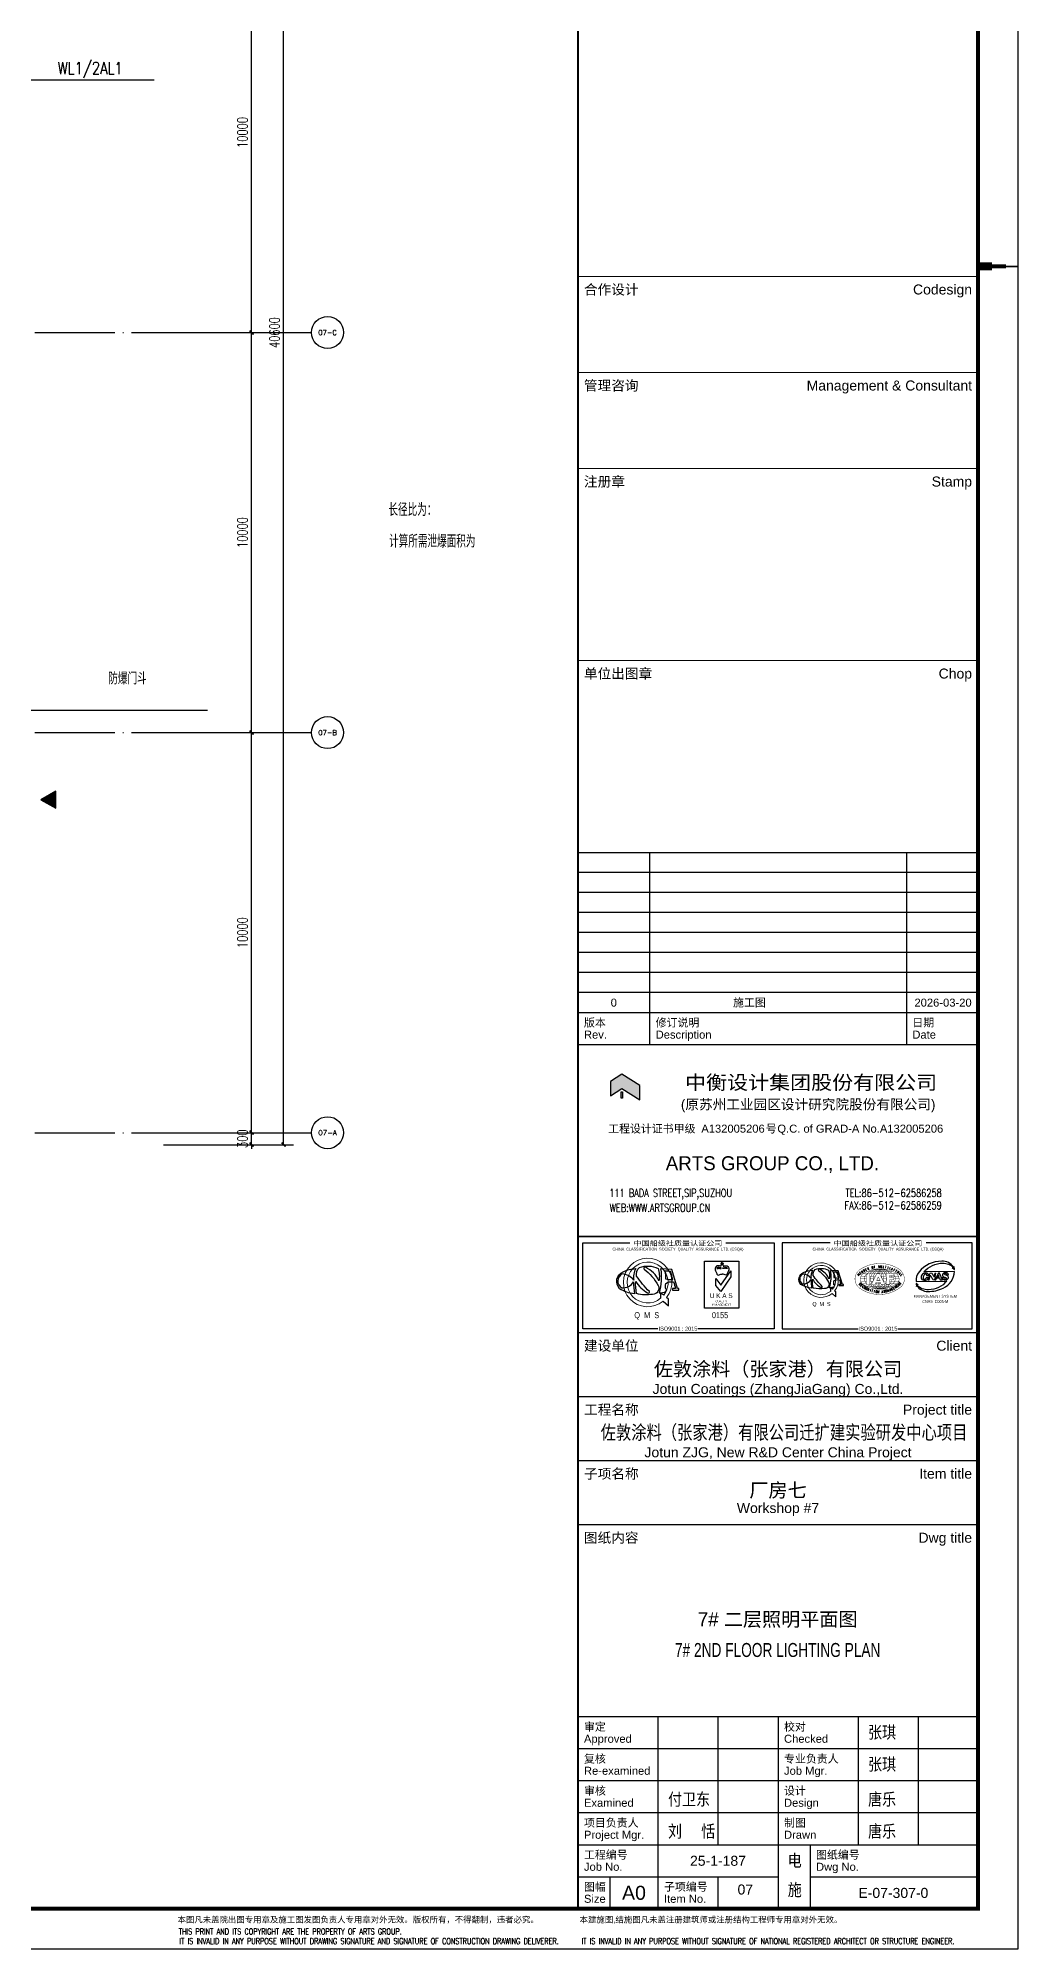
# Model space of a CAD drawing. Extents: x -621157 to 1764546, y -106808 to 741893.
# Drawn here: x 266967 to 291476, y 79601 to 127357 of the extents above; entities that cross this region are included whole.
import ezdxf
from ezdxf.enums import TextEntityAlignment as Align

# ---------------------------------------------------------------- set-up
doc = ezdxf.new("R2010")
doc.units = 0
doc.header["$LTSCALE"] = 1000
doc.header["$MEASUREMENT"] = 0
doc.linetypes.add('XREF-A-101-平面图_t3$0$DOTE', pattern=[2.42, 2, -0.2, 0.02, -0.2])
for name, color, linetype in [('0-底图', 7, 'Continuous'), ('A0-Verital$0$A1-Verital2$0$TK-WHITE', 7, 'Continuous'), ('A0-Verital$0$TK-BLUE', 7, 'Continuous'), ('A0-Verital$0$TK-WHITE', 7, 'Continuous'), ('AXIS_TEXT', 7, 'Continuous'), ('SIG_TEXT', 2, 'Continuous'), ('TK-BLUE', 7, 'Continuous'), ('TK-WHITE', 7, 'Continuous'), ('XREF-A-101-平面图_t3$0$A-DOTE', 8, 'Continuous'), ('XREF-A-101-平面图_t3$0$A-PUB_TEXT', 7, 'Continuous'), ('XREF-A-101-平面图_t3$0$A-ROOM-CH', 8, 'Continuous'), ('XREF-A-101-平面图_t3$0$AXIS', 8, 'Continuous'), ('XREF-A-101-平面图_t3$0$PUB_HATCH', 8, 'Continuous'), ('XREF-A-101-平面图_t3$0$PUB_TEXT', 8, 'Continuous')]:
    doc.layers.add(name, color=color, linetype=linetype)
doc.styles.add('A0-Verital$0$A1-Verital2$0$TK_Arial', font='arial.ttf')
doc.styles.add('A0-Verital$0$A1-Verital2$0$TK_Baskerville', font='BASKVILL.TTF')
doc.styles.add('A0-Verital$0$A1-Verital2$0$TK_HZ', font='romans.shx', dxfattribs={"bigfont": 'hztxt.shx'})
doc.styles.add('A0-Verital$0$A1-Verital2$0$TK_宋体', font='')
doc.styles.add('A0-Verital$0$TK-HZ', font='romans.shx', dxfattribs={"bigfont": 'hztxt.shx'})
doc.styles.add('A0-Verital$0$TK_Arial', font='arial.ttf')
doc.styles.add('A0-Verital$0$TK_Baskerville', font='BASKVILL.TTF')
doc.styles.add('A0-Verital$0$TK_HZ', font='romans.shx', dxfattribs={"bigfont": 'hztxt.shx'})
doc.styles.add('A0-Verital$0$TK_宋体', font='STZHONGS.TTF')
doc.styles.add('COMPLEX', font='COMPLEX')
doc.styles.add('DIM_FONT', font='ROMANS', dxfattribs={"width": 0.8, "bigfont": 'HZDXC'})
doc.styles.add('TK-HZ', font='romans.shx', dxfattribs={"bigfont": 'hztxt.shx'})
doc.styles.add('TK_Arial', font='arial.ttf')
doc.styles.add('TK_宋体', font='STZHONGS.TTF')
doc.styles.add('XREF-A-101-平面图_t3$0$-HZDXCROMANS', font='ROMANS.shx', dxfattribs={"bigfont": 'HZDXC.shx'})
doc.styles.add('XREF-A-101-平面图_t3$0$A-AXIS-LABEL', font='COMPLEX', dxfattribs={"bigfont": 'GBCBIG'})
doc.styles.add('XREF-A-101-平面图_t3$0$A-DIM_T3', font='SIMPLEX', dxfattribs={"width": 0.705882, "bigfont": 'GBCBIG'})
doc.styles.add('XREF-A-101-平面图_t3$0$Standard', font='gbenor.shx', dxfattribs={"bigfont": 'gbcbig.shx'})
doc.styles.get('A0-Verital$0$A1-Verital2$0$TK_宋体').set_extended_font_data('STZhongsong')
doc.dimstyles.new('XREF-A-101-平面图_t3$0$A-DIM-100', dxfattribs={"dimscale": 100, "dimtxt": 2.55, "dimasz": 1, "dimexe": 2.5, "dimexo": 3, "dimgap": 1, "dimtad": 1, "dimdec": 0, "dimzin": 0, "dimdsep": 46, "dimtxsty": 'XREF-A-101-平面图_t3$0$A-DIM_T3', "dimblk": 'XREF-A-101-平面图_t3$0$_ArchTick', "dimcen": 0.09, "dimclrt": 7, "dimazin": 2, "dimtfac": 1, "dimtdec": 0, "dimtix": 1, "dimtmove": 2, "dimatfit": 3, "dimfxl": 0, "dimtolj": 1, "dimtzin": 0, "dimarcsym": 0})

# ---------------------------------------------------------------- blocks, each defined once
blk = doc.blocks.new('XREF-A-101-平面图_t3$0$_ArchTick')
at = {"color": 0, "linetype": 'ByBlock', "const_width": 0.4}
blk.add_lwpolyline([(-0.5, -0.5), (0.5, 0.5)], dxfattribs=at)
blk = doc.blocks.new('*D25432')
at = {"layer": 'Defpoints', "color": 0}
for p in [(69800, 40300), (73100, 40300), (69800, -300)]:
    blk.add_point(p, dxfattribs=at)
at = {"layer": 'XREF-A-101-平面图_t3$0$AXIS', "color": 0, "lineweight": -2}
for p, q in [((70100, 40300), (73350, 40300)), ((73100, -300), (73100, 40300)), ((70100, -300), (73350, -300))]:
    blk.add_line(p, q, dxfattribs=at)
at = {"layer": 'XREF-A-101-平面图_t3$0$AXIS', "color": 0, "linetype": 'ByBlock', "lineweight": -2, "xscale": 100, "yscale": 100, "zscale": 100}
for p, rotation in [((73100, 40300), 90), ((73100, -300), 270)]:
    blk.add_blockref('XREF-A-101-平面图_t3$0$_ArchTick', p, dxfattribs=dict(at, rotation=rotation))
at = {"layer": 'XREF-A-101-平面图_t3$0$AXIS', "color": 7, "insert": (72873, 20000), "char_height": 255, "attachment_point": 5, "rotation": 90, "style": 'XREF-A-101-平面图_t3$0$A-DIM_T3'}
blk.add_mtext('\\A1;40600', dxfattribs=at)
blk = doc.blocks.new('_AXISO')
blk.add_circle((0, 0), 0.5)
at = {"layer": 'AXIS_TEXT', "style": 'COMPLEX'}
blk.add_attdef('A', text='', height=0.56, dxfattribs=at).set_placement((-0.25, -0.28), (0.25, -0.28), align=Align.FIT)
blk = doc.blocks.new('*D25434')
at = {"layer": 'Defpoints', "color": 0}
for p in [(69800, 0), (69800, -300), (72300, 0)]:
    blk.add_point(p, dxfattribs=at)
at = {"layer": 'XREF-A-101-平面图_t3$0$AXIS', "color": 0, "lineweight": -2}
for p, q in [((72300, 0), (72300, 100)), ((70100, 0), (72550, 0)), ((70100, -300), (72550, -300)), ((72300, -300), (72300, 0)), ((72300, -300), (72300, -400))]:
    blk.add_line(p, q, dxfattribs=at)
at = {"layer": 'XREF-A-101-平面图_t3$0$AXIS', "color": 0, "linetype": 'ByBlock', "lineweight": -2, "xscale": 100, "yscale": 100, "zscale": 100}
for p, rotation in [((72300, 0), 270), ((72300, -300), 90)]:
    blk.add_blockref('XREF-A-101-平面图_t3$0$_ArchTick', p, dxfattribs=dict(at, rotation=rotation))
at = {"layer": 'XREF-A-101-平面图_t3$0$AXIS', "color": 7, "insert": (72073, -150), "char_height": 255, "attachment_point": 5, "rotation": 90, "style": 'XREF-A-101-平面图_t3$0$A-DIM_T3'}
blk.add_mtext('\\A1;300', dxfattribs=at)
blk = doc.blocks.new('*D25435')
at = {"layer": 'Defpoints', "color": 0}
for p in [(69800, 10000), (72300, 10000), (69800, 0)]:
    blk.add_point(p, dxfattribs=at)
at = {"layer": 'XREF-A-101-平面图_t3$0$AXIS', "color": 0, "lineweight": -2}
for p, q in [((70100, 10000), (72550, 10000)), ((72300, 0), (72300, 10000)), ((70100, 0), (72550, 0))]:
    blk.add_line(p, q, dxfattribs=at)
at = {"layer": 'XREF-A-101-平面图_t3$0$AXIS', "color": 0, "linetype": 'ByBlock', "lineweight": -2, "xscale": 100, "yscale": 100, "zscale": 100}
for p, rotation in [((72300, 10000), 90), ((72300, 0), 270)]:
    blk.add_blockref('XREF-A-101-平面图_t3$0$_ArchTick', p, dxfattribs=dict(at, rotation=rotation))
at = {"layer": 'XREF-A-101-平面图_t3$0$AXIS', "color": 7, "insert": (72073, 5000), "char_height": 255, "attachment_point": 5, "rotation": 90, "style": 'XREF-A-101-平面图_t3$0$A-DIM_T3'}
blk.add_mtext('\\A1;10000', dxfattribs=at)
blk = doc.blocks.new('*D25436')
at = {"layer": 'Defpoints', "color": 0}
for p in [(69800, 20000), (72300, 20000), (69800, 10000)]:
    blk.add_point(p, dxfattribs=at)
at = {"layer": 'XREF-A-101-平面图_t3$0$AXIS', "color": 0, "lineweight": -2}
for p, q in [((70100, 20000), (72550, 20000)), ((72300, 10000), (72300, 20000)), ((70100, 10000), (72550, 10000))]:
    blk.add_line(p, q, dxfattribs=at)
at = {"layer": 'XREF-A-101-平面图_t3$0$AXIS', "color": 0, "linetype": 'ByBlock', "lineweight": -2, "xscale": 100, "yscale": 100, "zscale": 100}
for p, rotation in [((72300, 20000), 90), ((72300, 10000), 270)]:
    blk.add_blockref('XREF-A-101-平面图_t3$0$_ArchTick', p, dxfattribs=dict(at, rotation=rotation))
at = {"layer": 'XREF-A-101-平面图_t3$0$AXIS', "color": 7, "insert": (72073, 15000), "char_height": 255, "attachment_point": 5, "rotation": 90, "style": 'XREF-A-101-平面图_t3$0$A-DIM_T3'}
blk.add_mtext('\\A1;10000', dxfattribs=at)
blk = doc.blocks.new('*D25437')
at = {"layer": 'Defpoints', "color": 0}
for p in [(69800, 30000), (72300, 30000), (69800, 20000)]:
    blk.add_point(p, dxfattribs=at)
at = {"layer": 'XREF-A-101-平面图_t3$0$AXIS', "color": 0, "lineweight": -2}
for p, q in [((70100, 30000), (72550, 30000)), ((72300, 20000), (72300, 30000)), ((70100, 20000), (72550, 20000))]:
    blk.add_line(p, q, dxfattribs=at)
at = {"layer": 'XREF-A-101-平面图_t3$0$AXIS', "color": 0, "linetype": 'ByBlock', "lineweight": -2, "xscale": 100, "yscale": 100, "zscale": 100}
for p, rotation in [((72300, 30000), 90), ((72300, 20000), 270)]:
    blk.add_blockref('XREF-A-101-平面图_t3$0$_ArchTick', p, dxfattribs=dict(at, rotation=rotation))
at = {"layer": 'XREF-A-101-平面图_t3$0$AXIS', "color": 7, "insert": (72073, 25000), "char_height": 255, "attachment_point": 5, "rotation": 90, "style": 'XREF-A-101-平面图_t3$0$A-DIM_T3'}
blk.add_mtext('\\A1;10000', dxfattribs=at)
blk = doc.blocks.new('XREF-A-101-平面图_t3$0$ROOM')
at = {"layer": 'XREF-A-101-平面图_t3$0$A-ROOM-CH', "style": 'XREF-A-101-平面图_t3$0$-HZDXCROMANS', "width": 0.6}
for tag, p in [('中文房间名称', (0, -1000)), ('英文房间名称', (0, -1500))]:
    blk.add_attdef(tag, text='', height=300, dxfattribs=at).set_placement(p, align=Align.CENTER)
blk = doc.blocks.new('XREF-A-101-平面图_t3$0$bz1')
at = {"layer": 'XREF-A-101-平面图_t3$0$PUB_HATCH'}
h = blk.add_hatch(color=1, dxfattribs=at)
h.dxf.hatch_style = 1
h.paths.add_polyline_path([(4866032, -641203), (4865818, -641573), (4866245, -641573)])
at = {"layer": 'XREF-A-101-平面图_t3$0$PUB_TEXT', "color": 1}
blk.add_lwpolyline([(4866032, -641203), (4865818, -641573), (4866245, -641573)], close=True, dxfattribs=at)
blk = doc.blocks.new('XREF-A-101-平面图_t3$0$G$C34B60025')
at = {"rotation": 90}
blk.add_blockref('XREF-A-101-平面图_t3$0$bz1', (-574268, -4897610), dxfattribs=at)
blk = doc.blocks.new('A0-Verital$0$Quality')
for points in [[(2000, 100), (125, 100), (125, 2249), (1300, 2249)], [(3700, 2249), (4901, 2249), (4901, 100), (2997, 100)], [(6300, 2249), (5100, 2249), (5100, 100), (7000, 100)], [(7997, 100), (9851, 100), (9851, 2249), (8700, 2249)], [(8977, 1381), (9027, 1381), (9008, 1441), (8977, 1381)], [(6352, 981), (6447, 898), (6447, 1019), (6415, 1044)], [(2128, 788), (2261, 672), (2261, 841), (2216, 877)]]:
    blk.add_lwpolyline(points)
for points in [[(1446, 1603, 0.180263), (1396, 1310, 0.230374), (1106, 1467, 0.615492), (1096, 1119, 0.278761), (1391, 1275, 0.036369), (1411, 974, -0.120399), (1039, 1100, -0.51013), (1127, 1524, -0.090063), (1446, 1603)], [(1444, 1283, 0.121614), (1742, 992, 0.732542), (1784, 1030, -0.045148), (1466, 1416, -0.266459), (1536, 1628, -0.208962), (2002, 1606, -0.137179), (2021, 1295, 0.185615), (1686, 1634, 0.819255), (1652, 1587, -0.110562), (2003, 1183, -0.574781), (1866, 958, -0.11489), (1466, 978, -0.078156), (1444, 1283)], [(2030, 996, 0.114386), (2200, 1029, 0.026887), (2222, 1080, -0.065728), (2193, 1090, -0.023609), (2193, 1226, -0.212317), (2389, 1269, -0.020625), (2437, 1102), (2365, 1102), (2365, 1064), (2521, 1064), (2521, 1107), (2489, 1107), (2344, 1578), (2067, 1597, -0.100536), (2030, 996)], [(2368, 1325, 0.043675), (2310, 1533, 0.006486), (2170, 1534, -0.08037), (2187, 1345, 0.042991), (2368, 1325)], [(3577, 1620), (3553, 1622), (3530, 1633), (3518, 1639, 0.380737), (3468, 1606, 0.328208), (3482, 1606, -0.047234), (3494, 1604, 0.213874), (3514, 1612, -0.403149), (3531, 1612), (3549, 1606), (3580, 1603)], [(3624, 1620), (3648, 1622), (3671, 1633), (3683, 1639, -0.380737), (3734, 1606, -0.328208), (3719, 1606, 0.047234), (3708, 1604, -0.213874), (3687, 1612, 0.403149), (3670, 1612), (3652, 1606), (3621, 1603)], [(5865, 1562, 0.180263), (5829, 1354, 0.230374), (5622, 1466, 0.615492), (5615, 1217, 0.278761), (5825, 1328, 0.036369), (5840, 1113, -0.120399), (5574, 1203, -0.51013), (5637, 1506, -0.090063), (5865, 1562)], [(5864, 1334, 0.121614), (6076, 1126, 0.732542), (6106, 1153, -0.045148), (5879, 1429, -0.266459), (5929, 1581, -0.208962), (6262, 1565, -0.137179), (6276, 1342, 0.185615), (6037, 1585, 0.819255), (6012, 1552, -0.110562), (6263, 1262, -0.574781), (6165, 1102, -0.11489), (5879, 1116, -0.078156), (5864, 1334)], [(6282, 1129, 0.114386), (6404, 1153, 0.026887), (6419, 1189, -0.065728), (6398, 1197, -0.023609), (6398, 1293, -0.212317), (6538, 1324, -0.020625), (6573, 1205), (6521, 1205), (6521, 1177), (6633, 1177), (6633, 1208), (6610, 1208), (6507, 1545), (6308, 1558, -0.100536), (6282, 1129)], [(6524, 1364, 0.043675), (6482, 1512, 0.006486), (6382, 1513, -0.08037), (6395, 1378, 0.042991), (6524, 1364)], [(8475, 1182), (8503, 1186), (8449, 1231), (8460, 1154), (8472, 1179, 0.260482), (8745, 1028, 0.106219), (9130, 1113, 0.282961), (9411, 1533), (8646, 1521, -0.216213), (9118, 1739, -0.199625), (9381, 1631), (9357, 1626), (9409, 1580), (9403, 1657), (9386, 1634, 0.281659), (9094, 1785, 0.236323), (8526, 1521, 0.185459), (8449, 1276), (9218, 1291, -0.222575), (8760, 1071, -0.191974), (8475, 1182)], [(8714, 1429), (8768, 1429, 0.372224), (8695, 1492, 0.167245), (8614, 1466, 0.205377), (8576, 1391, 0.288548), (8616, 1317, 0.195589), (8718, 1323, 0.217577), (8761, 1375), (8702, 1375, -0.261187), (8672, 1327, -0.498063), (8640, 1341, -0.217587), (8666, 1467, -0.242828), (8692, 1473, -0.242681), (8711, 1454, -0.12653), (8714, 1429)], [(9205, 1449), (9259, 1449, 0.38784), (9213, 1498, 0.067023), (9154, 1494, 0.215775), (9117, 1468, 0.215653), (9112, 1423, 0.263083), (9171, 1390, -0.305492), (9204, 1366, -0.247834), (9201, 1347, -0.247792), (9183, 1338, -0.232994), (9161, 1350, -0.232933), (9156, 1375), (9099, 1375, 0.426024), (9154, 1324), (9200, 1324, 0.25802), (9250, 1351, 0.287958), (9250, 1412, 0.086445), (9181, 1442, -0.319913), (9161, 1465, -0.215298), (9166, 1479, -0.215988), (9179, 1484, -0.188622), (9203, 1474, -0.102893), (9205, 1449)]]:
    blk.add_lwpolyline(points, format="xyb", close=True)
for points in [[(3159, 1784), (4017, 1784), (4017, 614), (3159, 614)], [(3444, 1352), (3569, 1189), (3817, 1545), (3817, 1395), (3567, 1032), (3442, 1176)], [(8916, 1322), (8942, 1322), (8969, 1368), (9033, 1368), (9055, 1322), (9112, 1322), (9040, 1490), (9011, 1489)]]:
    blk.add_lwpolyline(points, close=True)
for points in [[(3601, 1745), (3583, 1745), (3583, 1740), (3593, 1735), (3594, 1733), (3575, 1732), (3574, 1725), (3579, 1715), (3578, 1710), (3577, 1705), (3581, 1705), (3587, 1708), (3596, 1708), (3595, 1701), (3584, 1700), (3580, 1692), (3571, 1678), (3567, 1673), (3569, 1666), (3572, 1661), (3566, 1659), (3552, 1660), (3536, 1668, 0.308424), (3454, 1654, 0.116721), (3428, 1604, 0.167343), (3443, 1532, -0.103155), (3474, 1460, 0.223743), (3502, 1438, -0.143573), (3601, 1464, -0.179509)], [(3601, 1745), (3618, 1745), (3618, 1740), (3608, 1735), (3607, 1733), (3626, 1732), (3627, 1725), (3622, 1715), (3624, 1710), (3625, 1705), (3621, 1705), (3615, 1708), (3606, 1708), (3606, 1701), (3617, 1700), (3622, 1692), (3631, 1678), (3634, 1673), (3633, 1666), (3630, 1661), (3635, 1659), (3650, 1660), (3665, 1668, -0.308424), (3747, 1654, -0.116721), (3773, 1604, -0.167343), (3758, 1532, 0.103155), (3728, 1460, -0.223743), (3700, 1438, 0.143573), (3601, 1464, 0.179509)], [(2145, 940, -0.026458), (2066, 995), (2066, 860)], [(6364, 1089, -0.026458), (6308, 1129), (6308, 1032)]]:
    blk.add_lwpolyline(points, format="xyb")
at = {"lineweight": 0}
blk.add_lwpolyline([(8791, 1487), (8755, 1316), (8780, 1316), (8804, 1440), (8875, 1321), (8911, 1321), (8946, 1489), (8923, 1489), (8904, 1392), (8843, 1489), (8791, 1487)], dxfattribs=at)
for centre, radius, start, end in [((1742, 1254), 606, 321.5183, 309.6738), ((1742, 1254), 511, 322.0643, 309.423), ((6076, 1314), 433, 321.5183, 309.6738), ((6076, 1314), 365, 322.0643, 309.423)]:
    blk.add_arc(centre, radius, start, end, dxfattribs=at)
at = {"layer": 'A0-Verital$0$TK-WHITE', "const_width": 9.68}
for points in [[(8161, 1336, 0.279726), (7964, 1626, 0.275269), (7054, 1581, 0.535149), (7047, 1108, 0.331265), (8066, 1139, 0.187232), (8161, 1331, -1.096782)], [(7545, 1599, 0.170583), (7234, 1481, 0.262877), (7157, 1346, -4.527476)], [(7545, 1599, 0.213165), (7289, 1468, 0.213165)], [(7545, 1599, 0.306818), (7306, 1346, 1.578546)], [(7545, 1599, 0.335067), (7382, 1301, 0.335067)], [(7545, 1599, 0.100772), (7466, 1469, 0.100772)], [(7545, 1599, 0.047799), (7507, 1475, 0.047799)], [(7544, 1599, -0.089974), (7594, 1361, -0.089974)], [(7544, 1599, -0.233181), (7638, 1276, -0.233181)], [(7544, 1599, -0.644476), (7545, 1085, 188.989622)], [(7544, 1599, -0.179042), (7725, 1482, -0.179042)], [(7544, 1599, -0.199034), (7787, 1482, -0.199034)], [(7544, 1599, -0.169706), (7853, 1482, -0.169706)], [(7899, 1442, -0.164401), (7932, 1346)], [(7211, 1230, -0.179549), (7157, 1346)], [(7545, 1093, -0.158446), (7253, 1196, -0.158446)], [(7545, 1093, -0.206106), (7295, 1217, -0.206106)], [(7348, 1233, -0.097529), (7306, 1346)], [(7545, 1093, -0.169685), (7371, 1201, -0.169685)], [(7422, 1191, 0.145587), (7544, 1085)], [(7455, 1251, 0.1255), (7544, 1085)], [(7500, 1251, 0.063308), (7544, 1085)], [(7544, 1093, 0.170583), (7854, 1211, 0.2223), (7932, 1346, -4.527476)], [(7544, 1093, 0.250914), (7828, 1266, 0.26935)], [(7544, 1093, 0.177256), (7723, 1208, 0.177256)], [(7619, 1204, -0.092923), (7545, 1085)], [(7579, 1197, -0.043232), (7545, 1085)], [(7828, 1427, -0.000895), (7828, 1426)], [(7828, 1426, -0.081269), (7847, 1378, -0.081269)], [(7848, 1321, -0.094418), (7828, 1266)]]:
    blk.add_lwpolyline(points, format="xyb", dxfattribs=at)
blk.add_lwpolyline([(8027, 1337, 0.288284), (7907, 1509, 0.277057), (7125, 1471, 0.537595), (7121, 1215, 0.329496), (7980, 1238, 0.198311)], format="xyb", close=True, dxfattribs=at)
for points in [[(7120, 1468), (7466, 1468)], [(7231, 1530), (7863, 1530)], [(7539, 1468), (7705, 1468)], [(7544, 1599), (7544, 1459)], [(7899, 1468), (7968, 1468)], [(7055, 1346), (7211, 1346)], [(7064, 1405), (7211, 1405)], [(7064, 1287), (7211, 1287)], [(7110, 1224), (7211, 1224)], [(7212, 1161), (7863, 1161)], [(7295, 1405), (7434, 1405)], [(7295, 1346), (7404, 1346)], [(7295, 1287), (7375, 1287)], [(7295, 1224), (7343, 1224)], [(7435, 1224), (7572, 1224)], [(7544, 1251), (7545, 1085)], [(7572, 1405), (7705, 1405)], [(7602, 1346), (7705, 1346)], [(7633, 1287), (7705, 1287)], [(7665, 1224), (7705, 1224)], [(7787, 1405), (8011, 1405)], [(7787, 1287), (8011, 1287)], [(7787, 1224), (7961, 1224)], [(7894, 1346), (8027, 1346)]]:
    blk.add_lwpolyline(points, dxfattribs=at)
for points in [[(7211, 1467), (7295, 1468), (7295, 1196), (7211, 1196)], [(7335, 1207), (7422, 1191), (7445, 1251), (7565, 1251), (7579, 1197), (7671, 1214), (7536, 1475), (7469, 1475)], [(7899, 1482), (7705, 1482), (7705, 1208), (7787, 1208), (7787, 1321), (7894, 1321), (7894, 1378), (7787, 1378), (7787, 1427), (7898, 1427)], [(7505, 1392), (7468, 1309), (7553, 1309)]]:
    blk.add_lwpolyline(points, close=True, dxfattribs=at)
for s, height, style, width, p in [('CHINA  CLASSIFICATION  SOCIETY  QUALITY  ASSURANCE  LTD. (CSQA)', 70, 'A0-Verital$0$TK_Baskerville', 0.8, (2500, 2054)), ('中国船级社质量认证公司', 120, 'A0-Verital$0$TK_宋体', 1.2, (2500, 2174)), ('CHINA  CLASSIFICATION  SOCIETY  QUALITY  ASSURANCE  LTD. (CSQA)', 70, 'A0-Verital$0$TK_Baskerville', 0.8, (7500, 2054)), ('中国船级社质量认证公司', 120, 'A0-Verital$0$TK_宋体', 1.2, (7500, 2174)), ('U K A S', 120, 'A0-Verital$0$TK_Baskerville', 0.8, (3580, 865)), ('Q  M  S', 150, 'A0-Verital$0$TK_Baskerville', 0.8, (1719, 363)), ('0155', 150, 'A0-Verital$0$TK_Baskerville', 0.8, (3551, 363)), ('MANAGEMENT', 50, 'A0-Verital$0$TK_Baskerville', 0.8, (3583, 674)), ('QUALITY', 50, 'A0-Verital$0$TK_Baskerville', 0.8, (3581, 762)), ('Q  M  S', 100, 'A0-Verital$0$TK_Baskerville', 0.8, (6086, 667)), ('MANAGEMENT SYSTEM', 70, 'A0-Verital$0$TK_Baskerville', 0.8, (8930, 876)), ('CNAS  C005-M', 70, 'A0-Verital$0$TK_Baskerville', 0.8, (8930, 744))]:
    blk.add_text(s, height=height, dxfattribs=dict(style=style, width=width)).set_placement(p, align=Align.CENTER)
at = {"style": 'A0-Verital$0$TK_Baskerville'}
for p in [(2500, 100), (7500, 100)]:
    blk.add_text('ISO9001 : 2015', height=100, dxfattribs=at).set_placement(p, align=Align.MIDDLE)
at = {"layer": 'A0-Verital$0$TK-WHITE', "style": 'A0-Verital$0$TK_HZ', "width": 0.6}
for s, height, rotation, p in [('M', 54.2, 41.4388, (7017, 1420)), ('E', 54.2, 37.4668, (7061, 1457)), ('M', 54.2, 33.4948, (7102, 1487)), ('B', 54.2, 29.5228, (7150, 1517)), ('E', 54.2, 25.5508, (7198, 1543)), ('R', 54.2, 21.5788, (7247, 1565)), ('O', 54.2, 13.6348, (7348, 1599)), ('F', 54.2, 9.6628, (7403, 1611)), ('M', 54.2, 1.7187, (7509, 1623)), ('U', 54.2, 357.7467, (7564, 1624)), ('L', 54.2, 353.7747, (7620, 1620)), ('T', 54.2, 349.8027, (7672, 1614)), ('I', 54.2, 345.8307, (7736, 1600)), ('L', 54.2, 341.8587, (7779, 1588)), ('A', 54.2, 337.8867, (7827, 1571)), ('T', 54.2, 333.9147, (7878, 1549)), ('E', 54.2, 329.9427, (7927, 1524)), ('R', 54.2, 325.9706, (7973, 1496)), ('A', 54.2, 321.9986, (8016, 1466)), ('L', 54.2, 318.0266, (8060, 1430)), ('R', 62, 316.1578, (7017, 1205)), ('E', 62, 320.2252, (7056, 1169)), ('C', 62, 324.2926, (7096, 1137)), ('O', 62, 328.36, (7139, 1107)), ('G', 62, 332.4273, (7185, 1080)), ('N', 62, 336.4947, (7233, 1056)), ('I', 62, 340.5621, (7293, 1032)), ('T', 62, 344.6295, (7332, 1019)), ('I', 62, 348.6968, (7395, 1004)), ('O', 62, 352.7642, (7433, 997)), ('N', 62, 356.8316, (7487, 991)), ('A', 62, 4.9662, (7591, 991)), ('R', 62, 9.0336, (7645, 997)), ('R', 62, 13.1009, (7697, 1006)), ('A', 62, 17.1683, (7747, 1018)), ('N', 62, 21.2357, (7799, 1035)), ('G', 62, 25.3031, (7847, 1055)), ('E', 62, 29.3704, (7895, 1079)), ('M', 62, 33.4378, (7939, 1105)), ('E', 62, 37.5052, (7984, 1136)), ('N', 62, 41.5726, (8025, 1168)), ('T', 62, 45.6399, (8064, 1204))]:
    blk.add_text(s, height=height, rotation=rotation, dxfattribs=at).set_placement(p)
blk = doc.blocks.new('A0-Verital$0$A$C53BD7355')
at = {"layer": 'A0-Verital$0$TK-WHITE'}
for points, const_width in [([(88100, 42050), (88450, 42050)], 200), ([(88100, 42050), (88800, 42050)], 100), ([(89100, 42050), (88100, 42050)], 35)]:
    blk.add_lwpolyline(points, dxfattribs=dict(at, const_width=const_width))
blk = doc.blocks.new('A0-Verital$0$TK-Info-V')
at = {"layer": 'A0-Verital$0$TK-BLUE'}
for tag, height, style, p in [('SUBPROJECT', 350, 'A0-Verital$0$TK_宋体', (-5000, 10470)), ('SUBPROJECT-E', 250, 'A0-Verital$0$TK_Arial', (-5000, 9986)), ('DWG-TITLE', 350, 'A0-Verital$0$TK_宋体', (-5008, 7231)), ('DWG-E', 350, 'A0-Verital$0$TK_Arial', (-5008, 6469)), ('JOBNO', 250, 'A0-Verital$0$TK_Arial', (-6500, 1200)), ('TTEMNO', 250, 'A0-Verital$0$TK_Arial', (-5817, 482)), ('DWGNO', 250, 'A0-Verital$0$TK_Arial', (-2118, 397))]:
    blk.add_attdef(tag, text='', height=height, dxfattribs=dict(at, style=style)).set_placement(p, align=Align.MIDDLE)
at = {"layer": 'A0-Verital$0$TK-WHITE', "style": 'A0-Verital$0$TK-HZ'}
for tag, p in [('APPROVED', (-7749, 4150)), ('CHECK', (-2749, 4225)), ('RE-EXAMINED', (-7749, 3350)), ('JOBMGR', (-2749, 3425)), ('EXAMINED', (-7749, 2550)), ('DESIGN', (-2749, 2550)), ('PROJECTMGR', (-7749, 1750)), ('DRAWN', (-2749, 1750))]:
    blk.add_attdef(tag, p, '', height=350, dxfattribs=at)
for tag, p in [('FOR1', (-4582, 1214)), ('FOR2', (-4582, 482))]:
    blk.add_attdef(tag, text='', height=350, dxfattribs=at).set_placement(p, align=Align.MIDDLE)
blk = doc.blocks.new('A0-Verital$0$Rev')
at = {"layer": 'A0-Verital$0$TK-BLUE', "style": 'A0-Verital$0$TK_Arial'}
for tag, p in [('REV', (-9104, 4550)), ('DATE', (-875, 4550)), ('REV', (-9104, 4050)), ('DATE', (-875, 4050)), ('REV', (-9104, 3550)), ('DATE', (-875, 3550)), ('REV', (-9104, 3050)), ('DATE', (-875, 3050)), ('REV', (-9104, 2550)), ('DATE', (-875, 2550)), ('REV', (-9104, 2050)), ('DATE', (-875, 2050)), ('REV', (-9104, 1550)), ('DATE', (-875, 1550)), ('REV', (-9104, 1050)), ('DATE', (-875, 1050))]:
    blk.add_attdef(tag, text='', height=200, dxfattribs=at).set_placement(p, align=Align.MIDDLE)
at = {"layer": 'A0-Verital$0$TK-BLUE', "style": 'A0-Verital$0$TK_宋体'}
for p in [(-5305, 4550), (-5305, 4050), (-5305, 3550), (-5305, 3050), (-5305, 2550), (-5305, 2050), (-5305, 1550), (-5305, 1050)]:
    blk.add_attdef('图纸类别', text='', height=200, dxfattribs=at).set_placement(p, align=Align.MIDDLE_RIGHT)
at = {"layer": 'A0-Verital$0$TK-BLUE', "style": 'A0-Verital$0$TK_Arial'}
for p in [(-4898, 4550), (-4898, 4050), (-4898, 3550), (-4898, 3050), (-4898, 2550), (-4898, 2050), (-4898, 1550), (-4898, 1050)]:
    blk.add_attdef('DRAWINGSORT', text='', height=200, dxfattribs=at).set_placement(p, align=Align.MIDDLE_LEFT)
blk = doc.blocks.new('A0-Verital$0$TK-Client')
at = {"layer": 'A0-Verital$0$TK-BLUE'}
for tag, height, style, p in [('CLIENT', 350, 'A0-Verital$0$TK_宋体', (-5000, 3799)), ('CLIENT-E', 250, 'A0-Verital$0$TK_Arial', (-5000, 3263)), ('PROJECT', 350, 'A0-Verital$0$TK_宋体', (-5000, 2015)), ('TITLE-E', 250, 'A0-Verital$0$TK_Arial', (-5000, 1479))]:
    blk.add_attdef(tag, text='', height=height, dxfattribs=dict(at, style=style)).set_placement(p, align=Align.MIDDLE)
blk = doc.blocks.new('A0-Verital')
at = {"layer": 'A0-Verital$0$A1-Verital2$0$TK-WHITE'}
h = blk.add_hatch(color=256, dxfattribs=at)
h.paths.add_polyline_path([(108997, 21858), (108715, 21676), (108715, 21318), (109000, 21503), (109448, 21223), (109448, 21576)])
h.paths.add_polyline_path([(109016, 21418), (108981, 21418), (108981, 21265), (109016, 21265)], flags=17)
for p, q in [((107900, 22600), (107900, 27400)), ((109692, 27400), (109692, 22600)), ((116108, 27400), (116108, 22600)), ((117900, 27400), (117900, 22600)), ((117900, 26900), (107900, 26900)), ((117900, 26400), (107900, 26400)), ((117900, 25900), (107900, 25900)), ((117900, 25400), (107900, 25400)), ((117900, 24900), (107900, 24900)), ((117900, 24400), (107900, 24400)), ((117900, 23900), (107900, 23900)), ((107900, 23400), (117900, 23400)), ((107900, 22600), (107900, 17800)), ((117900, 22600), (117900, 17800)), ((107900, 20200), (107900, 15400)), ((112900, 15400), (107900, 15400)), ((117900, 15400), (117900, 10600)), ((117900, 13800), (107900, 13800)), ((117900, 12200), (107900, 12200)), ((117900, 10600), (117900, 5800)), ((107900, 5800), (107900, 1000)), ((109900, 5800), (109900, 1000)), ((111400, 5800), (111400, 2600)), ((112900, 5800), (112900, 1000)), ((114900, 5800), (114900, 2600)), ((116400, 5800), (116400, 2600)), ((117900, 5000), (107900, 5000)), ((117900, 4200), (107900, 4200)), ((117900, 3400), (107900, 3400)), ((107900, 2600), (117900, 2600)), ((113700, 2600), (113700, 1000)), ((107900, 1800), (112900, 1800)), ((108700, 1800), (108700, 1000)), ((111400, 1800), (111400, 1000)), ((113700, 1800), (117900, 1800))]:
    blk.add_line(p, q)
for points in [[(118900, 84100), (0, 84100), (0, 0), (118900, 0)], [(107900, 22600), (117900, 22600), (117900, 17800), (107900, 17800)]]:
    blk.add_lwpolyline(points, close=True)
at = {"const_width": 100}
blk.add_lwpolyline([(2500, 83100), (117900, 83100), (117900, 1000), (2500, 1000)], close=True, dxfattribs=at)
for points, const_width in [([(107900, 83100), (107900, 1000)], 50), ([(117900, 41800), (107900, 41800)], 30), ([(117900, 39400), (107900, 39400)], 30), ([(117900, 37000), (107900, 37000)], 30), ([(117900, 32200), (107900, 32200)], 30), ([(117900, 27400), (107900, 27400)], 30), ([(117900, 22600), (107900, 22600)], 30), ([(117900, 22600), (107900, 22600)], 30), ([(117900, 17800), (107900, 17800)], 30), ([(117900, 15400), (107900, 15400)], 30), ([(117900, 10600), (107900, 10600)], 30), ([(117900, 5800), (107900, 5800)], 30)]:
    blk.add_lwpolyline(points, dxfattribs=dict(const_width=const_width))
at = {"layer": 'A0-Verital$0$A1-Verital2$0$TK-WHITE'}
for points in [[(109000, 21503), (109448, 21223), (109448, 21576), (108997, 21858), (108715, 21676), (108715, 21318)], [(109016, 21418), (109016, 21265), (108981, 21265), (108981, 21418)]]:
    blk.add_lwpolyline(points, close=True, dxfattribs=at)
for name, p in [('A0-Verital$0$A$C53BD7355', (29800, 0)), ('A0-Verital$0$Quality', (107900, 15400))]:
    blk.add_blockref(name, p)
ref = blk.add_blockref('A0-Verital$0$TK-Info-V', (117900, 1000))
ref.add_attrib('SUBPROJECT', '厂房七', dxfattribs={"layer": 'A0-Verital$0$TK-BLUE', "height": 350, "style": 'A0-Verital$0$TK_宋体'}).set_placement((112900, 11470), align=Align.MIDDLE)
ref.add_attrib('SUBPROJECT-E', 'Workshop #7', dxfattribs={"layer": 'A0-Verital$0$TK-BLUE', "height": 250, "style": 'A0-Verital$0$TK_Arial'}).set_placement((112900, 10986), align=Align.MIDDLE)
ref.add_attrib('EXAMINED', '付卫东', (110151, 3550), dxfattribs={"layer": 'A0-Verital$0$TK-WHITE', "height": 350, "style": 'A0-Verital$0$TK-HZ'})
ref.add_attrib('PROJECTMGR', '刘  恬', (110151, 2750), dxfattribs={"layer": 'A0-Verital$0$TK-WHITE', "height": 350, "style": 'A0-Verital$0$TK-HZ'})
ref.add_attrib('CHECK', '张琪', (115151, 5225), dxfattribs={"layer": 'A0-Verital$0$TK-WHITE', "height": 350, "style": 'A0-Verital$0$TK-HZ'})
ref.add_attrib('JOBMGR', '张琪', (115151, 4425), dxfattribs={"layer": 'A0-Verital$0$TK-WHITE', "height": 350, "style": 'A0-Verital$0$TK-HZ'})
ref.add_attrib('JOBNO', '25-1-187', dxfattribs={"layer": 'A0-Verital$0$TK-BLUE', "height": 250, "style": 'A0-Verital$0$TK_Arial'}).set_placement((111400, 2200), align=Align.MIDDLE)
ref.add_attrib('FOR2', '施', dxfattribs={"layer": 'A0-Verital$0$TK-WHITE', "height": 350, "style": 'A0-Verital$0$TK-HZ'}).set_placement((113318, 1482), align=Align.MIDDLE)
ref.add_attrib('FOR1', '电', dxfattribs={"layer": 'A0-Verital$0$TK-WHITE', "height": 350, "style": 'A0-Verital$0$TK-HZ'}).set_placement((113318, 2214), align=Align.MIDDLE)
at = {"layer": 'A0-Verital$0$TK-BLUE'}
ref = blk.add_blockref('A0-Verital$0$Rev', (117900, 22600), dxfattribs=at)
ref.add_attrib('DATE', '2026-03-20', dxfattribs={"height": 200, "style": 'A0-Verital$0$TK_Arial'}).set_placement((117025, 23650), align=Align.MIDDLE)
ref.add_attrib('图纸类别', '施工图', dxfattribs={"height": 200, "style": 'A0-Verital$0$TK_宋体'}).set_placement((112595, 23650), align=Align.MIDDLE_RIGHT)
ref.add_attrib('REV', '0', dxfattribs={"height": 200, "style": 'A0-Verital$0$TK_Arial'}).set_placement((108796, 23650), align=Align.MIDDLE)
ref = blk.add_blockref('A0-Verital$0$TK-Client', (117900, 10600), dxfattribs=at)
ref.add_attrib('CLIENT-E', 'Jotun Coatings (ZhangJiaGang) Co.,Ltd.', dxfattribs={"height": 250, "style": 'A0-Verital$0$TK_Arial'}).set_placement((112900, 13963), align=Align.MIDDLE)
ref.add_attrib('CLIENT', '佐敦涂料（张家港）有限公司', dxfattribs={"height": 350, "style": 'A0-Verital$0$TK_宋体'}).set_placement((112900, 14499), align=Align.MIDDLE)
ref.add_attrib('TITLE-E', 'Jotun ZJG, New R&D Center China Project', dxfattribs={"height": 250, "style": 'A0-Verital$0$TK_Arial'}).set_placement((112900, 12379), align=Align.MIDDLE)
ref.add_attrib('PROJECT', '佐敦涂料（张家港）有限公司迁扩建实验研发中心项目', dxfattribs={"height": 350, "style": 'A0-Verital$0$TK_宋体', "width": 0.8}).set_placement((113050, 12915), align=Align.MIDDLE)
for s, height, style, p in [('合作设计', 250, 'A0-Verital$0$TK_宋体', (108050, 41350)), ('管理咨询', 250, 'A0-Verital$0$TK_宋体', (108050, 38950)), ('注册章', 250, 'A0-Verital$0$TK_宋体', (108050, 36550)), ('单位出图章', 250, 'A0-Verital$0$TK_宋体', (108050, 31750)), ('版本', 200, 'A0-Verital$0$TK_宋体', (108050, 23050)), ('Rev.', 200, 'A0-Verital$0$TK_Arial', (108050, 22750)), ('修订说明', 200, 'A0-Verital$0$TK_宋体', (109842, 23050)), ('Description', 200, 'A0-Verital$0$TK_Arial', (109842, 22750)), ('Date', 200, 'A0-Verital$0$TK_Arial', (116258, 22750)), ('日期', 200, 'A0-Verital$0$TK_宋体', (116258, 23050)), ('建设单位', 250, 'A0-Verital$0$TK_宋体', (108050, 14949)), ('工程名称', 250, 'A0-Verital$0$TK_宋体', (108053, 13350)), ('子项名称', 250, 'A0-Verital$0$TK_宋体', (108053, 11750)), ('图纸内容', 250, 'A0-Verital$0$TK_宋体', (108050, 10150)), ('Approved', 200, 'A0-Verital$0$TK_Arial', (108050, 5150)), ('审定', 200, 'A0-Verital$0$TK_宋体', (108050, 5450)), ('校对', 200, 'A0-Verital$0$TK_宋体', (113050, 5450)), ('Checked', 200, 'A0-Verital$0$TK_Arial', (113050, 5150)), ('复核', 200, 'A0-Verital$0$TK_宋体', (108050, 4650)), ('专业负责人', 200, 'A0-Verital$0$TK_宋体', (113050, 4650)), ('Re-examined', 200, 'A0-Verital$0$TK_Arial', (108050, 4350)), ('Job Mgr.', 200, 'A0-Verital$0$TK_Arial', (113050, 4350)), ('审核', 200, 'A0-Verital$0$TK_宋体', (108050, 3850)), ('设计', 200, 'A0-Verital$0$TK_宋体', (113050, 3850)), ('Examined', 200, 'A0-Verital$0$TK_Arial', (108050, 3550)), ('Design', 200, 'A0-Verital$0$TK_Arial', (113050, 3550)), ('项目负责人', 200, 'A0-Verital$0$TK_宋体', (108050, 3050)), ('Project Mgr.', 200, 'A0-Verital$0$TK_Arial', (108050, 2750)), ('制图', 200, 'A0-Verital$0$TK_宋体', (113050, 3050)), ('Drawn', 200, 'A0-Verital$0$TK_Arial', (113050, 2750)), ('工程编号', 200, 'A0-Verital$0$TK_宋体', (108050, 2250)), ('图纸编号', 200, 'A0-Verital$0$TK_宋体', (113850, 2250)), ('Job No.', 200, 'A0-Verital$0$TK_Arial', (108050, 1950)), ('Dwg No.', 200, 'A0-Verital$0$TK_Arial', (113850, 1950)), ('图幅', 200, 'A0-Verital$0$TK_宋体', (108050, 1450)), ('子项编号', 200, 'A0-Verital$0$TK_宋体', (110050, 1450)), ('Size', 200, 'A0-Verital$0$TK_Arial', (108050, 1150)), ('Item No.', 200, 'A0-Verital$0$TK_Arial', (110050, 1150)), ('本图凡未盖院出图专用章及施工图发图负责人专用章对外无效。版权所有，不得翻制，违者必究。', 150, 'A0-Verital$0$TK_宋体', (97891, 654)), ('本建施图,结施图凡未盖注册建筑师或注册结构工程师专用章对外无效。', 150, 'A0-Verital$0$TK_宋体', (107941, 654))]:
    blk.add_text(s, height=height, dxfattribs=dict(style=style)).set_placement(p)
at = {"style": 'A0-Verital$0$TK_Arial'}
for s, p in [('Codesign', (117750, 41350)), ('Management & Consultant', (117750, 38950)), ('Stamp', (117750, 36550)), ('Chop', (117750, 31750)), ('Client', (117750, 14950)), ('Project title', (117750, 13351)), ('Item title', (117750, 11751)), ('Dwg title', (117750, 10150))]:
    blk.add_text(s, height=250, dxfattribs=at).set_placement(p, align=Align.RIGHT)
blk.add_text('A0', height=350, dxfattribs=at).set_placement((109300, 1400), align=Align.MIDDLE)
at = {"style": 'A0-Verital$0$TK_HZ', "width": 0.75}
for s, p in [('THIS PRINT AND ITS COPYRIGHT ARE THE PROPERTY OF ARTS GROUP.', (97922, 357)), ('IT IS INVALID IN ANY PURPOSE WITHOUT DRAWING SIGNATURE AND SIGNATURE OF CONSTRUCTION DRAWING DELIVERER.', (97939, 117)), ('IT IS INVALID IN ANY PURPOSE WITHOUT SIGNATURE OF NATIONAL REGISTERED ARCHITECT OR STRUCTURE ENGINEER.', (107990, 117))]:
    blk.add_text(s, height=150, dxfattribs=at).set_placement(p)
at = {"layer": 'A0-Verital$0$A1-Verital2$0$TK-WHITE', "style": 'A0-Verital$0$A1-Verital2$0$TK_宋体', "width": 1.1}
blk.add_text('中衡设计集团股份有限公司', height=350, dxfattribs=at).set_placement((110576, 21830), align=Align.TOP_LEFT)
at = {"layer": 'A0-Verital$0$A1-Verital2$0$TK-WHITE', "style": 'A0-Verital$0$A1-Verital2$0$TK_宋体'}
blk.add_text('(原苏州工业园区设计研究院股份有限公司)', height=250, dxfattribs=at).set_placement((110473, 21231), align=Align.TOP_LEFT)
at = {"layer": 'A0-Verital$0$A1-Verital2$0$TK-WHITE'}
for s, style, p in [('工程设计证书甲级', 'A0-Verital$0$A1-Verital2$0$TK_宋体', (108655, 20400)), ('A132005206', 'A0-Verital$0$A1-Verital2$0$TK_Arial', (110983, 20400)), ('号', 'A0-Verital$0$A1-Verital2$0$TK_宋体', (112595, 20400)), ('Q.C. of GRAD-A No.A132005206', 'A0-Verital$0$A1-Verital2$0$TK_Arial', (112884, 20400))]:
    blk.add_text(s, height=200, dxfattribs=dict(at, style=style)).set_placement(p)
at = {"layer": 'A0-Verital$0$A1-Verital2$0$TK-WHITE', "style": 'A0-Verital$0$A1-Verital2$0$TK_Baskerville'}
blk.add_text('ARTS GROUP CO., LTD.', height=350, dxfattribs=at).set_placement((112760, 19460), align=Align.CENTER)
at = {"layer": 'A0-Verital$0$A1-Verital2$0$TK-WHITE', "style": 'A0-Verital$0$A1-Verital2$0$TK_HZ', "width": 0.75}
for s, p in [('111 BADA STREET,SIP,SUZHOU', (108680, 18792)), ('WEB:WWW.ARTSGROUP.CN', (108695, 18422))]:
    blk.add_text(s, height=200, dxfattribs=at).set_placement(p)
for s, p in [('FAX:86-512-62586259', (116993, 18483)), ('TEL:86-512-62586258', (116993, 18792))]:
    blk.add_text(s, height=200, dxfattribs=at).set_placement(p, align=Align.RIGHT)
blk = doc.blocks.new('TK-Info-V')
at = {"layer": 'TK-BLUE'}
for tag, height, style, p in [('SUBPROJECT', 350, 'TK_宋体', (-5000, 10470)), ('SUBPROJECT-E', 250, 'TK_Arial', (-5000, 9986)), ('DWG-TITLE', 350, 'TK_宋体', (-5008, 7231)), ('DWG-E', 350, 'TK_Arial', (-5008, 6469)), ('JOBNO', 250, 'TK_Arial', (-6500, 1200)), ('TTEMNO', 250, 'TK_Arial', (-5817, 482)), ('DWGNO', 250, 'TK_Arial', (-2118, 397))]:
    blk.add_attdef(tag, text='', height=height, dxfattribs=dict(at, style=style)).set_placement(p, align=Align.MIDDLE)
at = {"layer": 'TK-WHITE', "style": 'TK-HZ'}
for tag, p in [('APPROVED', (-7749, 4150)), ('CHECK', (-2749, 4225)), ('RE-EXAMINED', (-7749, 3350)), ('JOBMGR', (-2749, 3425)), ('EXAMINED', (-7749, 2550)), ('DESIGN', (-2749, 2550)), ('PROJECTMGR', (-7749, 1750)), ('DRAWN', (-2749, 1750))]:
    blk.add_attdef(tag, p, '', height=350, dxfattribs=at)
for tag, p in [('FOR1', (-4582, 1214)), ('FOR2', (-4582, 482))]:
    blk.add_attdef(tag, text='', height=350, dxfattribs=at).set_placement(p, align=Align.MIDDLE)
blk = doc.blocks.new('XREF-A-101-平面图_t3$0$轴网(2)')
at = {"layer": 'XREF-A-101-平面图_t3$0$A-DOTE', "linetype": 'XREF-A-101-平面图_t3$0$DOTE'}
for p, q in [((-3300, 20000), (69800, 20000)), ((-3300, 10000), (69800, 10000)), ((-3300, 0), (69800, 0))]:
    blk.add_line(p, q, dxfattribs=at)
at = {"layer": 'XREF-A-101-平面图_t3$0$AXIS'}
for p, q in [((69800, 20000), (73800, 20000)), ((69800, 10000), (73800, 10000)), ((69800, 0), (73800, 0))]:
    blk.add_line(p, q, dxfattribs=at)
ref = blk.add_blockref('_AXISO', (74200, 20000), dxfattribs=dict(at, xscale=800, yscale=800, zscale=800))
ref.add_attrib('A', '07-C', dxfattribs={"color": 7, "height": 126.3, "style": 'XREF-A-101-平面图_t3$0$A-AXIS-LABEL', "width": 0.950617}).set_placement((73968.5, 19936.9), (74431.5, 19936.9), align=Align.FIT)
ref = blk.add_blockref('_AXISO', (74200, 10000), dxfattribs=dict(at, xscale=800, yscale=800, zscale=800))
ref.add_attrib('A', '07-B', dxfattribs={"color": 7, "height": 123.31, "style": 'XREF-A-101-平面图_t3$0$A-AXIS-LABEL', "width": 0.951807}).set_placement((73968.1, 9938.3), (74431.9, 9938.3), align=Align.FIT)
ref = blk.add_blockref('_AXISO', (74200, 0), dxfattribs=dict(at, xscale=800, yscale=800, zscale=800))
ref.add_attrib('A', '07-A', dxfattribs={"color": 7, "height": 121.87, "style": 'XREF-A-101-平面图_t3$0$A-AXIS-LABEL', "width": 0.952381}).set_placement((73967.9, -60.9), (74432.1, -60.9), align=Align.FIT)
for p1, p2, distance, picture, middle in [((69800, -300), (69800, 40300), -3300, '*D25432', (72872.5, 20000)), ((69800, 20000), (69800, 30000), -2500, '*D25437', (72072.5, 25000)), ((69800, 10000), (69800, 20000), -2500, '*D25436', (72072.5, 15000)), ((69800, 0), (69800, 10000), -2500, '*D25435', (72072.5, 5000)), ((69800, -300), (69800, 0), -2500, '*D25434', (72072.5, -150))]:
    dim = blk.add_aligned_dim(p1=p1, p2=p2, distance=distance, dimstyle='XREF-A-101-平面图_t3$0$A-DIM-100', dxfattribs=at)
    dim.commit()
    dim.dimension.update_dxf_attribs({"geometry": picture, "text_midpoint": middle})
blk = doc.blocks.new('XREF-A-101-平面图_t3')
at = {"layer": 'XREF-A-101-平面图_t3$0$A-ROOM-CH'}
blk.add_lwpolyline([(271201, 110551), (266370, 110551)], dxfattribs=at)
blk.add_blockref('XREF-A-101-平面图_t3$0$G$C34B60025', (200100, 139900))
at = {"layer": 'XREF-A-101-平面图_t3$0$A-DOTE'}
blk.add_blockref('XREF-A-101-平面图_t3$0$轴网(2)', (200000, 100000), dxfattribs=at)
at = {"layer": 'XREF-A-101-平面图_t3$0$A-ROOM-CH'}
ref = blk.add_blockref('XREF-A-101-平面图_t3$0$ROOM', (269199, 112204), dxfattribs=at)
ref.add_attrib('中文房间名称', '防爆门斗', dxfattribs={"height": 300, "style": 'XREF-A-101-平面图_t3$0$-HZDXCROMANS', "width": 0.8}).set_placement((269199, 111204), align=Align.CENTER)
at = {"layer": 'XREF-A-101-平面图_t3$0$A-PUB_TEXT', "style": 'XREF-A-101-平面图_t3$0$Standard'}
for s, height, p in [('长径比为：', 320, (275720, 115412)), ('计算所需泄爆面积为', 320, (275737, 114624)), (':', 300, (277657, 114624))]:
    blk.add_text(s, height=height, dxfattribs=at).set_placement(p)

msp = doc.modelspace()

# ---------------------------------------------------------------- block references
at = {"layer": '0-底图'}
msp.add_blockref('XREF-A-101-平面图_t3', (0, 0), dxfattribs=at)

# ---------------------------------------------------------------- next in the draw order: linework, layer by layer
at = {"layer": 'SIG_TEXT'}
msp.add_lwpolyline([(261779, 126317), (269864, 126317)], dxfattribs=at)

# ---------------------------------------------------------------- next in the draw order: block references
msp.add_blockref('A0-Verital', (172558, 79601))
ref = msp.add_blockref('TK-Info-V', (290458, 80601))
ref.add_attrib('DWG-TITLE', '7# 二层照明平面图', dxfattribs={"layer": 'TK-BLUE', "color": 0, "height": 350, "style": 'TK_宋体'}).set_placement((285450, 87832), align=Align.MIDDLE)
ref.add_attrib('DWG-E', '7# 2ND FLOOR LIGHTING PLAN', dxfattribs={"layer": 'TK-BLUE', "color": 0, "height": 350, "style": 'TK_Arial', "width": 0.7}).set_placement((285450, 87070), align=Align.MIDDLE)
ref.add_attrib('DESIGN', '唐乐', (287710, 83151), dxfattribs={"layer": 'TK-WHITE', "height": 350, "style": 'TK-HZ'})
ref.add_attrib('DRAWN', '唐乐', (287710, 82351), dxfattribs={"layer": 'TK-WHITE', "height": 350, "style": 'TK-HZ'})
ref.add_attrib('TTEMNO', '07', dxfattribs={"layer": 'TK-BLUE', "color": 0, "height": 250, "style": 'TK_Arial'}).set_placement((284641, 81083), align=Align.MIDDLE)
ref.add_attrib('DWGNO', 'E-07-307-0', dxfattribs={"layer": 'TK-BLUE', "color": 0, "height": 250, "style": 'TK_Arial'}).set_placement((288341, 80998), align=Align.MIDDLE)

# ---------------------------------------------------------------- next in the draw order: texts
at = {"layer": 'SIG_TEXT', "color": 2, "style": 'DIM_FONT', "width": 0.8}
msp.add_text('WL1/2AL1', height=300, dxfattribs=at).set_placement((267454, 126460))

doc.saveas('drawing.dxf')
